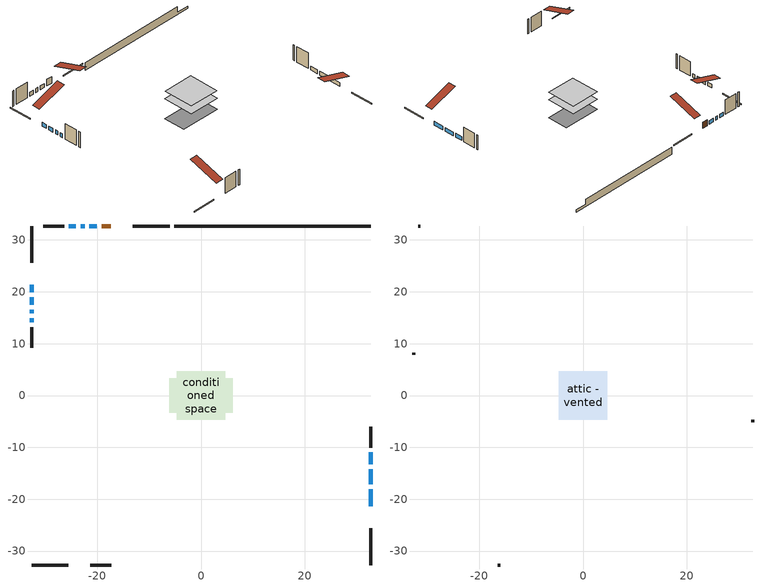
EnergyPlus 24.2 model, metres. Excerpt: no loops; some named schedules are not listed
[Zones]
conditioned space
 floor adiabatic (AdiabaticFloorConstruction): -4.72,-4.72 -4.72,4.72 4.72,4.72 4.72,-4.72 z3.66
 floor foundation (Slab1 construction): -6.1,-3.35 -6.1,3.35 6.1,3.35 6.1,-3.35 z-1.17
 wall outside (RimJoist1 construction): -6.05,32.68 -13.13,32.68 / -32.68,-32.68 -25.6,-32.68 / -32.68,32.68 -32.68,25.6 / 32.68,-32.68 32.68,-25.6 z1.22:1.52
 wall outside (AdiabaticWallConstruction 1): -17.39,32.68 -19.13,32.68 z1.22:3.25
 wall outside (AdiabaticWallConstruction): -32.68,21.34 -32.68,19.91 / -20.06,32.68 -21.53,32.68 / -22.46,32.68 -23.21,32.68 / -32.68,18.98 -32.68,17.5 / -32.68,16.58 -32.68,15.82 / 32.68,-21.34 32.68,-18.05 / 32.68,-17.12 32.68,-14.18 / -24.14,32.68 -25.48,32.68 / -32.68,14.89 -32.68,14.13 / 32.68,-13.25 32.68,-10.98 z1.22:2.44
 wall outside (Wall1 construction): -26.4,32.68 -30.41,32.68 / -21.34,-32.68 -17.33,-32.68 / -32.68,13.21 -32.68,9.21 / 32.68,-10.05 32.68,-6.05 z1.22:6.1
 wall foundation (FoundationWall1 construction): -5.12,32.68,-1.17 -5.12,32.68,1.22 28.9,32.68,1.22 28.9,32.68,-0.47 32.68,32.68,-0.47 32.68,32.68,-1.17
 window (WindowConstruction): -32.68,21.34 -32.68,19.91 z1.22:2.44
 window (WindowConstruction 8): -20.06,32.68 -21.53,32.68 z1.22:2.44
 window (WindowConstruction 9): -22.46,32.68 -23.21,32.68 z1.22:2.44
 window (WindowConstruction 1): -32.68,18.98 -32.68,17.5 z1.22:2.44
 window (WindowConstruction 2): -32.68,16.58 -32.68,15.82 z1.22:2.44
 window (WindowConstruction 3): 32.68,-21.34 32.68,-18.05 z1.22:2.44
 window (WindowConstruction 4): 32.68,-17.12 32.68,-14.18 z1.22:2.44
 window (WindowConstruction 5): -24.14,32.68 -25.48,32.68 z1.22:2.44
 window (WindowConstruction 6): -32.68,14.89 -32.68,14.14 z1.22:2.44
 window (WindowConstruction 7): 32.68,-13.25 32.68,-10.98 z1.22:2.44
 door (Door): -17.39,32.68 -19.13,32.68 z1.22:3.25
 ceiling adiabatic (AdiabaticFloorConstruction): 4.72,-4.72 4.72,4.72 -4.72,4.72 -4.72,-4.72 z3.66
attic - vented
 floor to conditioned space (Floor1 construction Reversed): -4.68,-4.68 -4.68,4.68 4.68,4.68 4.68,-4.68 z6.1
 wall outside (Wall2 construction): -31.33,32.68 -31.75,32.68 / -16.41,-32.68 -15.99,-32.68 / -32.68,8.28 -32.68,7.86 / 32.68,-5.13 32.68,-4.7 z1.22:6.1
 roof outside (Roof1 construction): -16.46,32.68,6.1 -16.46,23.57,9.14 -14.06,23.57,9.14 -14.06,32.68,6.1; -22.26,-32.68,6.1 -22.26,-23.57,9.14 -24.67,-23.57,9.14 -24.67,-32.68,6.1; -32.68,22.26,6.1 -23.57,22.26,9.14 -23.57,24.67,9.14 -32.68,24.67,6.1; 32.68,-22.26,6.1 23.57,-22.26,9.14 23.57,-24.67,9.14 32.68,-24.67,6.1
[Building]
Building 1: Terrain=Suburbs
[Site:Location]
Moose Jaw CS_SK: Latitude {deg}=50.33; Longitude {deg}=-105.54; Time Zone {hr}=-6; Elevation {m}=577; Keep Site Location Information=Yes
[Site:GroundTemperature:Shallow]
-1.16478, -3.46141, -3.64533, -2.55546, 1.81975, 6.17459, 9.95, 12.3416, 12.5448, 10.5996, 6.92049, 2.69924
[Site:WaterMainsTemperature]
Calculation Method=Schedule; Temperature Schedule=mains temperature schedule
[Material] Roughness=Rough; Thermal Absorptance=0.9
Name | Thickness {m} | Conductivity {W/m-K} | Density {kg/m3} | Specific Heat {J/kg-K} | Solar Absorptance | Visible Absorptance
asphalt or fiberglass shingles | 0.00635 | 0.162714 | 1121.4 | 1465.45 | 0.84 | 0.84
ceiling loosefill ins | 0.338667 | 0.0480833 | 16.02 | 1046.75 | 0.7 | 0.7
ceiling stud and cavity | 0.1397 | 0.532454 | 65.682 | 1177.47 | 0.7 | 0.7
concrete 4.0 in. | 0.1016 | 1.803125 | 2242.8 | 837.4 | 0.7 | 0.7
concrete 8.0 in. | 0.2032 | 1.803125 | 2242.8 | 837.4 | 0.7 | 0.7
door material | 0.04445 | 0.0451087 | 512.64 | 1214.23 | 0.7 | 0.7
exterior vertical ins | 0.108719 | 0.029427 | 32.04 | 1214.23 | 0.7 | 0.7
floor covering | 0.0127 | 0.0433444 | 54.468 | 1339.84 | 0.6 | 0.6
floor rigid ins; wall rigid ins | 0.512978 | 0.029427 | 32.04 | 1214.23 | 0.7 | 0.7
floor stud and cavity | 0.1397 | 1.75129 | 37.0049 | 1207.88 | 0.7 | 0.7
furniture material conditioned space 1 | 0.1524 | 0.115458 | 640.8 | 1214.23 | 0.6 | 0.6
gypsum board | 0.0127 | 0.160291 | 801 | 837.4 | 0.6 | 0.6
gypsum board 1 | 0.0127 | 0.160291 | 801 | 837.4 | 0.7 | 0.7
osb sheathing 0.5 in. | 0.0127 | 0.115458 | 512.64 | 1214.23 | 0.7 | 0.7
osb sheathing 0.75 in. | 0.01905 | 0.115458 | 512.64 | 1214.23 | 0.7 | 0.7
osb sheathing 2.0 in. | 0.0508 | 0.115458 | 512.64 | 1214.23 | 0.7 | 0.7
rim joist rigid ins | 0.103632 | 0.029427 | 32.04 | 1214.23 | 0.7 | 0.7
rim joist stud and cavity | 0.0508 | 0.0754091 | 125.044 | 1163.47 | 0.6 | 0.6
wall stud and cavity | 0.1397 | 0.09204 | 139.0536 | 1170.24 | 0.7 | 0.7
wall stud and cavity 1 | 0.0889 | 6.1454 | 50.32683 | 1063.81 | 0.6 | 0.6
wall stud and cavity 2 | 0.0889 | 0.380278 | 52.3479 | 1209.89 | 0.7 | 0.7
wall stud and cavity 3 | 0.0889 | 0.391764 | 83.0341 | 1211.67 | 0.7 | 0.7
wood siding | 0.0254 | 0.102417 | 544.68 | 1172.36 | 0 | 0
wood siding 1 | 0.00254 | 0.102417 | 544.68 | 1172.36 | 0 | 0
wood siding 2; wood siding 3; wood siding 4 | 0.0254 | 0.102417 | 544.68 | 1172.36 | 0.7 | 0.7
[WindowMaterial:SimpleGlazingSystem]
Name | U-Factor {W/m2-K} | Solar Heat Gain Coefficient
WindowMaterial | 2.912814 | 0.67
WindowMaterial 1 | 2.92303 | 0.67
WindowMaterial 2 | 2.94631 | 0.64
WindowMaterial 3 | 2.7913 | 0.7
WindowMaterial 4 | 1.72668 | 0.56
WindowMaterial 5 | 1.771536 | 0.54
WindowMaterial 6 | 1.73236 | 0.56
[Construction]
AdiabaticFloorConstruction: floor stud and cavity, floor rigid ins, osb sheathing 0.75 in., floor covering
AdiabaticWallConstruction: wood siding 3, wall rigid ins, wall stud and cavity 2, gypsum board
AdiabaticWallConstruction 1: wood siding 4, wall rigid ins, wall stud and cavity 2, gypsum board
Door: door material
Floor1 construction Reversed: gypsum board, ceiling stud and cavity, ceiling loosefill ins
FoundationWall1 construction: concrete 8.0 in., gypsum board 1
furniture construction conditioned space 1: furniture material conditioned space 1
PartitionWallConstruction: gypsum board, wall stud and cavity 3, gypsum board
RimJoist1 construction: wood siding 2, rim joist rigid ins, osb sheathing 2.0 in., rim joist stud and cavity
Roof1 construction: asphalt or fiberglass shingles
Slab1 construction: concrete 4.0 in.
Wall1 construction: wood siding, osb sheathing 0.5 in., wall stud and cavity, gypsum board
Wall2 construction: wood siding 1, wall stud and cavity 1
WindowConstruction: WindowMaterial
WindowConstruction 1; WindowConstruction 4: WindowMaterial 1
WindowConstruction 2: WindowMaterial 2
WindowConstruction 3: WindowMaterial 3
WindowConstruction 5: WindowMaterial 4
WindowConstruction 6; WindowConstruction 7; WindowConstruction 9: WindowMaterial 5
WindowConstruction 8: WindowMaterial 6
[Zone] Multiplier=1; Part of Total Floor Area=Yes
Name | Volume {m3}
attic - vented | 43.2195
conditioned space | 427.5
[Space]
Name | Zone | Volume {m3}
attic - vented 1 | attic - vented | 43.2195
conditioned space 1 | conditioned space | 427.5
[ZoneInfiltration:EffectiveLeakageArea]
infil attic - vented 1: Zone or Space=attic - vented 1; Schedule=Always On Discrete; Effective Air Leakage Area {cm2}=2920.33; Stack Coefficient=0.000550444; Wind Coefficient=1.58517e-05
[ZoneMixing]
whole house fan mix: Zone or Space=attic - vented; Schedule=Always On Continuous; Design Flow Rate Calculation Method=Flow/Zone; Design Flow Rate {m3/s}=0; Source Zone or Space=conditioned space
[SurfaceProperty:ExposedFoundationPerimeter]
Slab1: Exposed Perimeter Calculation Method=TotalExposedPerimeter; Total Exposed Perimeter {m}=37.8
[InternalMass] Zone or ZoneList=conditioned space; Space or SpaceList=conditioned space 1
Name | Construction | Surface Area {m2}
furniture mass conditioned space 1 | furniture construction conditioned space 1 | 68.4
partition wall mass | PartitionWallConstruction | 171
[Lights]
interior lighting: Zone or ZoneList or Space or SpaceList=conditioned space 1; Schedule=interior lighting schedule; Design Level Calculation Method=LightingLevel; Lighting Level {W}=343.2; Return Air Fraction=0; Fraction Radiant=0.6; Fraction Visible=0.2; Fraction Replaceable=1
[People]
occupants: Zone or ZoneList or Space or SpaceList=conditioned space 1; Number of People Schedule=occupants schedule; Number of People Calculation Method=People; Number of People=3; Fraction Radiant=0.314171; Sensible Heat Fraction=0.56303; Activity Level Schedule=occupants activity schedule; Carbon Dioxide Generation Rate {m3/s-W}=0; Enable ASHRAE 55 Comfort Warnings=No; Mean Radiant Temperature Calculation Type=EnclosureAveraged
[ElectricEquipment] Zone or ZoneList or Space or SpaceList=conditioned space 1; Design Level Calculation Method=EquipmentLevel
Name | Schedule | Design Level {W} | Fraction Latent | Fraction Radiant | Fraction Lost
clothes dryer | clothes dryer schedule | 140.772 | 0.015 | 0.081 | 0.85
clothes washer | clothes washer schedule | 32.1985 | 0.03 | 0.162 | 0.7
cooking range | cooking range schedule | 215.147 | 0.08 | 0.432 | 0.2
dishwasher | dishwasher schedule | 66.8632 | 0.3 | 0.18 | 0.4
fridge | fridge schedule | 72.9452 | 0 | 0.6 | 0
mech vent house fan | mech vent house fan schedule | 0 | 0 | 0 | 1
mech vent house fan cfis | mech vent house fan cfis schedule | 0 | 0 | 0 | 0
misc plug loads | misc plug loads schedule | 494.7 | 0.045 | 0.513 | 0.1
whole house fan | Always On Discrete | 0 | 0 | 0 | 1
[OtherEquipment] Zone or ZoneList or Space or SpaceList=conditioned space 1; Design Level Calculation Method=EquipmentLevel
Name | Fuel Type | Schedule | Design Level {W} | Fraction Latent | Fraction Radiant | Fraction Lost
clothes dryer 1 | Electricity | clothes dryer schedule | 0 | 0.015 | 0.081 | 0.85
cooking range 1 | Electricity | cooking range schedule | 0 | 0.08 | 0.432 | 0.2
general water use latent | None | general water use schedule | 62.594 | 1 | 0 | 0
general water use sensible | None | general water use schedule | -61.6891 | 0 | 0.6 | 0
mech vent house fan latent load | None | Always On Discrete | 0 | 1 | 0 | 0
mech vent house fan sensible load | None | Always On Discrete | 0 | 0 | 0 | 0
water heater energy adjustment1 | NaturalGas | Always On Discrete | 0.01 | 0 | 0 | 1
[ZoneInfiltration:DesignFlowRate] Zone or ZoneList or Space or SpaceList=conditioned space 1; Schedule=Always On Discrete; Design Flow Rate Calculation Method=Flow/Zone; Design Flow Rate {m3/s}=0
infil flow; natural vent flow; whole house fan flow
[AvailabilityManager:Scheduled]
central ac and furnace airloop Availability Manager: Schedule=Always On Discrete
[Foundation:Kiva]
Foundation Kiva 1: Initial Indoor Air Temperature {C}=21; Wall Height Above Grade {m}=1.21999; Wall Depth Below Slab {m}=0.2032; Custom Block Material Name 1=exterior vertical ins; Custom Block Depth 1 {m}=2.39; Custom Block X Position 1 {m}=0.2159; Custom Block Z Position 1 {m}=0
[Foundation:Kiva:Settings]
Soil Conductivity {W/m-K}=0.849921; Soil Density {kg/m3}=1842.3; Soil Specific Heat {J/kg-K}=418.7; Ground Solar Absorptivity=0.9; Ground Thermal Absorptivity=0.9; Ground Surface Roughness {m}=0.03; Far-Field Width {m}=40; Deep-Ground Boundary Condition=ZeroFlux; Deep-Ground Depth {m}=40; Minimum Cell Dimension {m}=0.2; Maximum Cell Growth Coefficient=3; Simulation Timestep=Timestep
[Exterior:Lights]
exterior lighting: Schedule=exterior lighting schedule; Design Level {W}=75.6
[EnergyManagementSystem:GlobalVariable]
central_ac_and_furnace_airloop_Fan_RTF
infil_program_Qfan
infil_program_Qinf
natural_vent_program_Qnv
natural_vent_program_Qwhf
[EnergyManagementSystem:Sensor]
Name | Output:Variable or Output:Meter Index Key | Output:Variable or Output:Meter
airflow_gain | infil flow | Infiltration Sensible Heat Gain Energy
airflow_gain_1 | natural vent flow | Infiltration Sensible Heat Gain Energy
airflow_gain_2 | whole house fan flow | Infiltration Sensible Heat Gain Energy
airflow_loss | infil flow | Infiltration Sensible Heat Loss Energy
airflow_loss_1 | natural vent flow | Infiltration Sensible Heat Loss Energy
airflow_loss_2 | whole house fan flow | Infiltration Sensible Heat Loss Energy
clg_load_cond |  | Cooling:EnergyTransfer:Zone:CONDITIONED SPACE
clg_sp_s; clg_sp_s_1 | cooling setpoint | Schedule Value
clothes_dryer_exhaust_0_sch_s | clothes dryer exhaust 0 schedule | Schedule Value
cool_season | cooling season schedule | Schedule Value
htg_load_cond |  | Heating:EnergyTransfer:Zone:CONDITIONED SPACE
htg_sp_s; htg_sp_s_1 | heating setpoint | Schedule Value
ig_ee_conv | clothes dryer | Electric Equipment Convective Heating Energy
ig_ee_conv_2 | cooking range | Electric Equipment Convective Heating Energy
ig_ee_conv_4 | fridge | Electric Equipment Convective Heating Energy
ig_ee_conv_5 | misc plug loads | Electric Equipment Convective Heating Energy
ig_ee_conv_6 | whole house fan | Electric Equipment Convective Heating Energy
ig_ee_rad | clothes dryer | Electric Equipment Radiant Heating Energy
ig_ee_rad_2 | cooking range | Electric Equipment Radiant Heating Energy
ig_ee_rad_4 | fridge | Electric Equipment Radiant Heating Energy
ig_ee_rad_5 | misc plug loads | Electric Equipment Radiant Heating Energy
ig_ee_rad_6 | whole house fan | Electric Equipment Radiant Heating Energy
ig_lgt_conv | interior lighting | Lights Convective Heating Energy
ig_lgt_rad | interior lighting | Lights Radiant Heating Energy
ig_lgt_vis | interior lighting | Lights Visible Radiation Heating Energy
ig_oe_conv | clothes dryer 1 | Other Equipment Convective Heating Energy
ig_oe_conv_1 | cooking range 1 | Other Equipment Convective Heating Energy
ig_oe_conv_2 | general water use latent | Other Equipment Convective Heating Energy
ig_oe_conv_3 | general water use sensible | Other Equipment Convective Heating Energy
ig_oe_conv_4 | water heater energy adjustment1 | Other Equipment Convective Heating Energy
ig_oe_rad | clothes dryer 1 | Other Equipment Radiant Heating Energy
ig_oe_rad_1 | cooking range 1 | Other Equipment Radiant Heating Energy
ig_oe_rad_2 | general water use latent | Other Equipment Radiant Heating Energy
ig_oe_rad_3 | general water use sensible | Other Equipment Radiant Heating Energy
ig_oe_rad_4 | water heater energy adjustment1 | Other Equipment Radiant Heating Energy
ig_ppl_conv | occupants | People Convective Heating Energy
ig_ppl_rad | occupants | People Radiant Heating Energy
im_conv | furniture mass conditioned space 1 | Surface Inside Face Convection Heat Gain Energy
im_conv_1 | partition wall mass | Surface Inside Face Convection Heat Gain Energy
im_ig | furniture mass conditioned space 1 | Surface Inside Face Internal Gains Radiation Heat Gain Energy
im_ig_1 | partition wall mass | Surface Inside Face Internal Gains Radiation Heat Gain Energy
im_lgt | furniture mass conditioned space 1 | Surface Inside Face Lights Radiation Heat Gain Energy
im_lgt_1 | partition wall mass | Surface Inside Face Lights Radiation Heat Gain Energy
im_sol | furniture mass conditioned space 1 | Surface Inside Face Solar Radiation Heat Gain Energy
im_sol_1 | partition wall mass | Surface Inside Face Solar Radiation Heat Gain Energy
im_surf | furniture mass conditioned space 1 | Surface Inside Face Net Surface Thermal Radiation Heat Gain Energy
im_surf_1 | partition wall mass | Surface Inside Face Net Surface Thermal Radiation Heat Gain Energy
mv_conv | mech vent house fan | Electric Equipment Convective Heating Energy
mv_conv_1 | mech vent house fan cfis | Electric Equipment Convective Heating Energy
mv_conv_2 | mech vent house fan latent load | Other Equipment Convective Heating Energy
mv_conv_3 | mech vent house fan sensible load | Other Equipment Convective Heating Energy
mv_rad | mech vent house fan | Electric Equipment Radiant Heating Energy
mv_rad_1 | mech vent house fan cfis | Electric Equipment Radiant Heating Energy
mv_rad_2 | mech vent house fan latent load | Other Equipment Radiant Heating Energy
mv_rad_3 | mech vent house fan sensible load | Other Equipment Radiant Heating Energy
natural_vent_s | natural vent schedule | Schedule Value
out_pb_s |  | Site Outdoor Air Barometric Pressure
out_wt_s |  | Site Outdoor Air Humidity Ratio
site_vw_s |  | Site Wind Speed
ss_back_out | Window1 | Surface Window Shortwave from Zone Back Out Window Heat Transfer Rate
ss_back_out_1 | Window12 | Surface Window Shortwave from Zone Back Out Window Heat Transfer Rate
ss_back_out_2 | Window13 | Surface Window Shortwave from Zone Back Out Window Heat Transfer Rate
ss_back_out_3 | Window2 | Surface Window Shortwave from Zone Back Out Window Heat Transfer Rate
ss_back_out_4 | Window3 | Surface Window Shortwave from Zone Back Out Window Heat Transfer Rate
ss_back_out_5 | Window4 | Surface Window Shortwave from Zone Back Out Window Heat Transfer Rate
ss_back_out_6 | Window5 | Surface Window Shortwave from Zone Back Out Window Heat Transfer Rate
ss_back_out_7 | Window7 | Surface Window Shortwave from Zone Back Out Window Heat Transfer Rate
ss_back_out_8 | Window8 | Surface Window Shortwave from Zone Back Out Window Heat Transfer Rate
ss_back_out_9 | Window9 | Surface Window Shortwave from Zone Back Out Window Heat Transfer Rate
ss_conv | Door1 | Surface Inside Face Convection Heat Gain Energy
ss_conv_1 | Window1 | Surface Inside Face Convection Heat Gain Energy
ss_conv_10 | Window9 | Surface Inside Face Convection Heat Gain Energy
ss_conv_2 | Window12 | Surface Inside Face Convection Heat Gain Energy
ss_conv_3 | Window13 | Surface Inside Face Convection Heat Gain Energy
ss_conv_4 | Window2 | Surface Inside Face Convection Heat Gain Energy
ss_conv_5 | Window3 | Surface Inside Face Convection Heat Gain Energy
ss_conv_6 | Window4 | Surface Inside Face Convection Heat Gain Energy
ss_conv_7 | Window5 | Surface Inside Face Convection Heat Gain Energy
ss_conv_8 | Window7 | Surface Inside Face Convection Heat Gain Energy
ss_conv_9 | Window8 | Surface Inside Face Convection Heat Gain Energy
ss_ig | Door1 | Surface Inside Face Internal Gains Radiation Heat Gain Energy
ss_ig_1 | Window1 | Surface Inside Face Internal Gains Radiation Heat Gain Energy
ss_ig_10 | Window9 | Surface Inside Face Internal Gains Radiation Heat Gain Energy
ss_ig_2 | Window12 | Surface Inside Face Internal Gains Radiation Heat Gain Energy
ss_ig_3 | Window13 | Surface Inside Face Internal Gains Radiation Heat Gain Energy
ss_ig_4 | Window2 | Surface Inside Face Internal Gains Radiation Heat Gain Energy
ss_ig_5 | Window3 | Surface Inside Face Internal Gains Radiation Heat Gain Energy
ss_ig_6 | Window4 | Surface Inside Face Internal Gains Radiation Heat Gain Energy
ss_ig_7 | Window5 | Surface Inside Face Internal Gains Radiation Heat Gain Energy
ss_ig_8 | Window7 | Surface Inside Face Internal Gains Radiation Heat Gain Energy
ss_ig_9 | Window8 | Surface Inside Face Internal Gains Radiation Heat Gain Energy
ss_lgt | Door1 | Surface Inside Face Lights Radiation Heat Gain Energy
ss_sol | Door1 | Surface Inside Face Solar Radiation Heat Gain Energy
ss_surf | Door1 | Surface Inside Face Net Surface Thermal Radiation Heat Gain Energy
ss_surf_1 | Window1 | Surface Inside Face Net Surface Thermal Radiation Heat Gain Energy
ss_surf_10 | Window9 | Surface Inside Face Net Surface Thermal Radiation Heat Gain Energy
ss_surf_2 | Window12 | Surface Inside Face Net Surface Thermal Radiation Heat Gain Energy
ss_surf_3 | Window13 | Surface Inside Face Net Surface Thermal Radiation Heat Gain Energy
ss_surf_4 | Window2 | Surface Inside Face Net Surface Thermal Radiation Heat Gain Energy
ss_surf_5 | Window3 | Surface Inside Face Net Surface Thermal Radiation Heat Gain Energy
ss_surf_6 | Window4 | Surface Inside Face Net Surface Thermal Radiation Heat Gain Energy
ss_surf_7 | Window5 | Surface Inside Face Net Surface Thermal Radiation Heat Gain Energy
ss_surf_8 | Window7 | Surface Inside Face Net Surface Thermal Radiation Heat Gain Energy
ss_surf_9 | Window8 | Surface Inside Face Net Surface Thermal Radiation Heat Gain Energy
ss_trans_in | Window1 | Surface Window Transmitted Solar Radiation Rate
ss_trans_in_1 | Window12 | Surface Window Transmitted Solar Radiation Rate
ss_trans_in_2 | Window13 | Surface Window Transmitted Solar Radiation Rate
ss_trans_in_3 | Window2 | Surface Window Transmitted Solar Radiation Rate
ss_trans_in_4 | Window3 | Surface Window Transmitted Solar Radiation Rate
ss_trans_in_5 | Window4 | Surface Window Transmitted Solar Radiation Rate
ss_trans_in_6 | Window5 | Surface Window Transmitted Solar Radiation Rate
ss_trans_in_7 | Window7 | Surface Window Transmitted Solar Radiation Rate
ss_trans_in_8 | Window8 | Surface Window Transmitted Solar Radiation Rate
ss_trans_in_9 | Window9 | Surface Window Transmitted Solar Radiation Rate
ss_trans_out | Window1 | Surface Inside Face Initial Transmitted Diffuse Transmitted Out Window Solar Radiation Rate
ss_trans_out_1 | Window12 | Surface Inside Face Initial Transmitted Diffuse Transmitted Out Window Solar Radiation Rate
ss_trans_out_2 | Window13 | Surface Inside Face Initial Transmitted Diffuse Transmitted Out Window Solar Radiation Rate
ss_trans_out_3 | Window2 | Surface Inside Face Initial Transmitted Diffuse Transmitted Out Window Solar Radiation Rate
ss_trans_out_4 | Window3 | Surface Inside Face Initial Transmitted Diffuse Transmitted Out Window Solar Radiation Rate
ss_trans_out_5 | Window4 | Surface Inside Face Initial Transmitted Diffuse Transmitted Out Window Solar Radiation Rate
ss_trans_out_6 | Window5 | Surface Inside Face Initial Transmitted Diffuse Transmitted Out Window Solar Radiation Rate
ss_trans_out_7 | Window7 | Surface Inside Face Initial Transmitted Diffuse Transmitted Out Window Solar Radiation Rate
ss_trans_out_8 | Window8 | Surface Inside Face Initial Transmitted Diffuse Transmitted Out Window Solar Radiation Rate
ss_trans_out_9 | Window9 | Surface Inside Face Initial Transmitted Diffuse Transmitted Out Window Solar Radiation Rate
s_conv | Floor1 | Surface Inside Face Convection Heat Gain Energy
s_conv_1 | FoundationWall1 | Surface Inside Face Convection Heat Gain Energy
s_conv_10 | Wall1:180 | Surface Inside Face Convection Heat Gain Energy
s_conv_11 | Wall1:270 | Surface Inside Face Convection Heat Gain Energy
s_conv_12 | Wall1:90 | Surface Inside Face Convection Heat Gain Energy
s_conv_2 | inferred conditioned ceiling | Surface Inside Face Convection Heat Gain Energy
s_conv_3 | inferred conditioned floor | Surface Inside Face Convection Heat Gain Energy
s_conv_4 | RimJoist1:0 | Surface Inside Face Convection Heat Gain Energy
s_conv_5 | RimJoist1:180 | Surface Inside Face Convection Heat Gain Energy
s_conv_6 | RimJoist1:270 | Surface Inside Face Convection Heat Gain Energy
s_conv_7 | RimJoist1:90 | Surface Inside Face Convection Heat Gain Energy
s_conv_8 | Slab1 | Surface Inside Face Convection Heat Gain Energy
s_conv_9 | Wall1:0 | Surface Inside Face Convection Heat Gain Energy
s_ig | Floor1 | Surface Inside Face Internal Gains Radiation Heat Gain Energy
s_ig_1 | FoundationWall1 | Surface Inside Face Internal Gains Radiation Heat Gain Energy
s_ig_10 | Wall1:180 | Surface Inside Face Internal Gains Radiation Heat Gain Energy
s_ig_11 | Wall1:270 | Surface Inside Face Internal Gains Radiation Heat Gain Energy
s_ig_12 | Wall1:90 | Surface Inside Face Internal Gains Radiation Heat Gain Energy
s_ig_2 | inferred conditioned ceiling | Surface Inside Face Internal Gains Radiation Heat Gain Energy
s_ig_3 | inferred conditioned floor | Surface Inside Face Internal Gains Radiation Heat Gain Energy
s_ig_4 | RimJoist1:0 | Surface Inside Face Internal Gains Radiation Heat Gain Energy
s_ig_5 | RimJoist1:180 | Surface Inside Face Internal Gains Radiation Heat Gain Energy
s_ig_6 | RimJoist1:270 | Surface Inside Face Internal Gains Radiation Heat Gain Energy
s_ig_7 | RimJoist1:90 | Surface Inside Face Internal Gains Radiation Heat Gain Energy
s_ig_8 | Slab1 | Surface Inside Face Internal Gains Radiation Heat Gain Energy
s_ig_9 | Wall1:0 | Surface Inside Face Internal Gains Radiation Heat Gain Energy
s_lgt | Floor1 | Surface Inside Face Lights Radiation Heat Gain Energy
s_lgt_1 | FoundationWall1 | Surface Inside Face Lights Radiation Heat Gain Energy
s_lgt_10 | Wall1:180 | Surface Inside Face Lights Radiation Heat Gain Energy
s_lgt_11 | Wall1:270 | Surface Inside Face Lights Radiation Heat Gain Energy
s_lgt_12 | Wall1:90 | Surface Inside Face Lights Radiation Heat Gain Energy
s_lgt_2 | inferred conditioned ceiling | Surface Inside Face Lights Radiation Heat Gain Energy
s_lgt_3 | inferred conditioned floor | Surface Inside Face Lights Radiation Heat Gain Energy
s_lgt_4 | RimJoist1:0 | Surface Inside Face Lights Radiation Heat Gain Energy
s_lgt_5 | RimJoist1:180 | Surface Inside Face Lights Radiation Heat Gain Energy
s_lgt_6 | RimJoist1:270 | Surface Inside Face Lights Radiation Heat Gain Energy
s_lgt_7 | RimJoist1:90 | Surface Inside Face Lights Radiation Heat Gain Energy
s_lgt_8 | Slab1 | Surface Inside Face Lights Radiation Heat Gain Energy
s_lgt_9 | Wall1:0 | Surface Inside Face Lights Radiation Heat Gain Energy
s_sol | Floor1 | Surface Inside Face Solar Radiation Heat Gain Energy
s_sol_1 | FoundationWall1 | Surface Inside Face Solar Radiation Heat Gain Energy
s_sol_10 | Wall1:180 | Surface Inside Face Solar Radiation Heat Gain Energy
s_sol_11 | Wall1:270 | Surface Inside Face Solar Radiation Heat Gain Energy
s_sol_12 | Wall1:90 | Surface Inside Face Solar Radiation Heat Gain Energy
s_sol_2 | inferred conditioned ceiling | Surface Inside Face Solar Radiation Heat Gain Energy
s_sol_3 | inferred conditioned floor | Surface Inside Face Solar Radiation Heat Gain Energy
s_sol_4 | RimJoist1:0 | Surface Inside Face Solar Radiation Heat Gain Energy
s_sol_5 | RimJoist1:180 | Surface Inside Face Solar Radiation Heat Gain Energy
s_sol_6 | RimJoist1:270 | Surface Inside Face Solar Radiation Heat Gain Energy
s_sol_7 | RimJoist1:90 | Surface Inside Face Solar Radiation Heat Gain Energy
s_sol_8 | Slab1 | Surface Inside Face Solar Radiation Heat Gain Energy
s_sol_9 | Wall1:0 | Surface Inside Face Solar Radiation Heat Gain Energy
s_surf | Floor1 | Surface Inside Face Net Surface Thermal Radiation Heat Gain Energy
s_surf_1 | FoundationWall1 | Surface Inside Face Net Surface Thermal Radiation Heat Gain Energy
